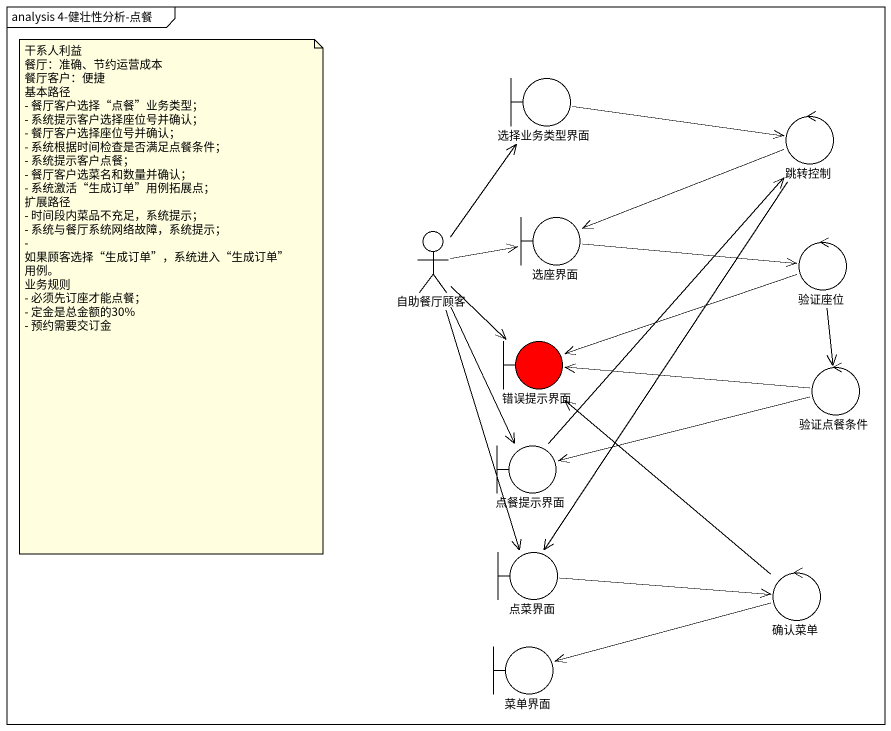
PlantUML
@startuml
mainframe analysis 4-健壮性分析-点餐
boundary 选择业务类型界面
control 跳转控制
actor 自助餐厅顾客
boundary 选座界面
control 验证座位
boundary 错误提示界面 #FF0000
control 验证点餐条件
boundary 点餐提示界面
boundary 点菜界面
control 确认菜单
boundary 菜单界面
选择业务类型界面 -right-> 跳转控制
跳转控制 -left-> 选座界面
跳转控制 --> 点菜界面
自助餐厅顾客 -up-> 选择业务类型界面
自助餐厅顾客 -right-> 选座界面
自助餐厅顾客 --> 错误提示界面
自助餐厅顾客 --> 点餐提示界面
自助餐厅顾客 --> 点菜界面
选座界面 -right-> 验证座位
验证座位 -left-> 错误提示界面
验证座位 --> 验证点餐条件
验证点餐条件 -left-> 错误提示界面
验证点餐条件 -left-> 点餐提示界面
点餐提示界面 -up-> 跳转控制
点菜界面 -right-> 确认菜单
确认菜单 -up-> 错误提示界面
确认菜单 -left-> 菜单界面
note as N1
  干系人利益
  餐厅：准确、节约运营成本
  餐厅客户：便捷
  基本路径
  - 餐厅客户选择“点餐”业务类型；
  - 系统提示客户选择座位号并确认；
  - 餐厅客户选择座位号并确认；
  - 系统根据时间检查是否满足点餐条件；
  - 系统提示客户点餐；
  - 餐厅客户选菜名和数量并确认；
  - 系统激活“生成订单”用例拓展点；
  扩展路径
  - 时间段内菜品不充足，系统提示；
  - 系统与餐厅系统网络故障，系统提示；
  - 如果顾客选择“生成订单”，系统进入“生成订单”用例。
  业务规则
  - 必须先订座才能点餐；
  - 定金是总金额的30%
  - 预约需要交订金
end note
@enduml
